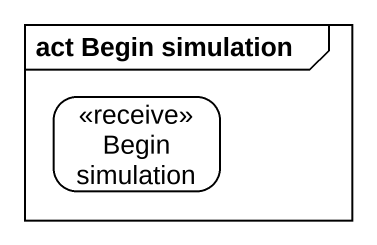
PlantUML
@startuml
mainframe act Begin simulation
hide empty description
state "Begin simulation" as Begin_simulation <<receive>>
@enduml
